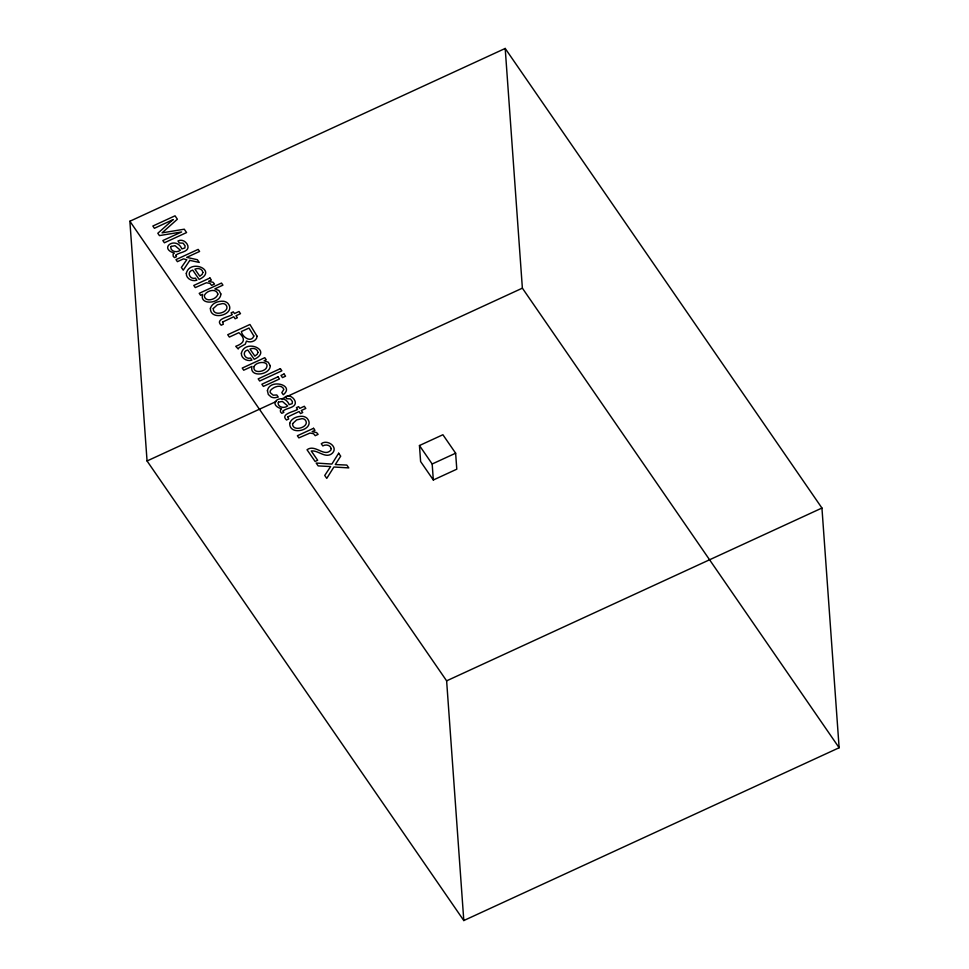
<?xml version="1.0" encoding="UTF-8"?>
<svg xmlns="http://www.w3.org/2000/svg" width="969" height="969" viewBox="0 0 969 969"><rect width="100%" height="100%" fill="white"/><g stroke="black" fill="none" stroke-linecap="round" stroke-linejoin="round"><path stroke-width="1.45" d="M129.87 221.247L505.2 48.45L821.942 508.035L839.13 747.753L463.8 920.55L147.058 460.965L129.87 221.247L446.624 680.844L463.8 920.55M147.058 460.965L276.286 401.457M281.785 398.925L522.376 288.156L505.2 48.45M419.456 445.534L442.906 434.742L455.636 453.201L456.787 469.19L433.325 479.994L420.607 461.535L419.456 445.534L432.174 463.994L433.325 479.994M432.174 463.994L455.636 453.201M446.624 680.844L821.942 508.035M522.376 288.156L839.13 747.753M186.314 273.343C185.891 278.636 192.31 281.822 196.889 280.235L195.435 278.127C190.009 280.041 186.06 271.695 192.722 270.085L199.154 279.423C218.11 270.617 190.142 258.275 186.314 273.343M220.835 293.946C220.968 303.636 198.96 305.804 202.654 294.346L200.583 295.303L199.214 293.328L221.489 283.069L222.931 285.152L214.876 288.859L218.97 290.53L220.835 293.946M241.378 353.225C240.942 358.53 247.361 361.716 251.94 360.129L250.487 358.021C245.072 359.935 241.124 351.59 247.773 349.979L254.217 359.317C273.173 350.499 245.193 338.157 241.378 353.225M210.394 308.251C210.091 322.011 237.187 314.113 227.812 303.285A7.607 6.08 -4.1 0 0 223.427 301.25C218.437 300.838 211.969 303.006 210.394 308.251M289.719 423.344C289.416 437.104 316.512 429.206 307.137 418.378A7.607 6.08 -4.1 0 0 302.752 416.343C297.749 415.943 291.294 418.111 289.719 423.344M270.266 365.749C270.218 375.209 248.96 377.91 251.976 366.415L243.703 370.219L242.238 368.075L264.791 357.682L266.233 359.765L264.089 360.759L268.256 362.236L270.266 365.749M267.42 390.689L268.304 394.468L271.126 396.963A6.323 5.051 -4.1 0 0 275.026 397.702L278.248 397.048L276.807 394.964L273.234 395.195L270.29 392.699A3.803 3.04 -4.1 0 1 270.654 390.253C273.549 386.776 281.713 383.663 283.844 389.417L281.822 392.651L283.263 394.734C295.412 385.068 269.648 378.273 267.42 390.689M257.039 336.207C257.003 341.088 250.305 343.183 246.489 341.064L245.302 344.165L239.064 347.592L238.229 348.985L235.733 346.308C243.8 343.353 246.489 339.441 238.883 332.682L229.362 337.067L227.727 334.705L249.929 324.482L257.039 336.207M331.132 448.514L331.01 449.943C324.397 457.949 315.191 443.62 307.028 449.761L315.095 461.45L317.662 460.275L311.243 450.973C318.426 449.967 325.79 459.391 332.5 453.104C338.423 446.842 327.134 438.945 321.284 443.754L322.786 445.922C325.681 444.226 330.259 444.771 331.132 448.514M213.277 308.53C212.805 317.832 231.966 311.63 225.704 304.69A4.215 3.367 -4.1 0 0 222.579 303.576L217.371 304.787L213.277 308.53M292.602 423.623C292.129 432.925 311.291 426.723 305.029 419.783A4.215 3.367 -4.1 0 0 301.904 418.669L296.696 419.892L292.602 423.623M253.842 335.964C251.346 343.292 242.153 337.006 241.39 331.531L248.972 328.031L253.842 335.964M217.868 294.091C216.826 299.433 205.174 302.958 204.277 295.775C205.888 290.773 216.172 287.623 217.868 294.091M175.789 255.307L176.503 256.664L174.493 257.597L173.209 256.24L173.1 254.181L174.335 253.127C157.995 248.149 176.176 235.673 181.869 248.912L184.861 247.955L185.091 245.835L183.093 243.171L179.338 242.989L177.957 240.99C181.881 238.786 186.508 241.693 187.829 245.629C189.645 252.376 178.95 251.976 175.789 255.307M283.105 411.038L283.82 412.394L281.809 413.315L280.525 411.97L280.416 409.899L281.652 408.845C265.324 403.867 283.493 391.391 289.186 404.63L292.178 403.673L292.408 401.554L290.409 398.901L286.654 398.707L285.274 396.709C289.198 394.504 293.837 397.411 295.145 401.348C296.962 408.094 286.267 407.695 283.105 411.038M202.872 272.471L202.206 274.324L199.796 276.238L194.914 269.152C197.821 267.71 202.545 268.728 202.872 272.471M257.924 352.365L257.269 354.218L254.859 356.12L249.978 349.046C252.885 347.605 257.597 348.61 257.924 352.365M253.999 366.609C252.691 373.61 263.193 372.096 266.124 368.39C270.714 360.65 256.313 361.001 253.999 366.609M222.567 322.059L223.342 324.227L221.198 325.221C214.331 319.08 229.35 316.887 232.269 314.586L231.082 312.866L233.299 311.848L234.486 313.568L239.004 311.485L240.494 313.653L235.976 315.737L237.381 317.771L235.164 318.789L233.759 316.754L222.567 322.059M287.89 416.84L288.665 419.008L286.521 420.001C279.653 413.86 294.673 411.668 297.592 409.378L296.405 407.646L298.622 406.629L299.809 408.349L304.327 406.265L305.816 408.433L301.298 410.517L302.703 412.552L300.487 413.569L299.082 411.534L287.89 416.84M171.174 246.417L170.714 247.301C170.871 251.904 177.291 252.873 180.355 250.208L175.062 245.702L171.174 246.417M278.491 402.135L278.042 403.019C278.188 407.622 284.62 408.591 287.672 405.926L282.379 401.432L278.491 402.135M338.653 453.226L331.882 464.066L316.185 463.049L318.159 465.907L330.623 466.549L324.736 475.452L326.759 478.395L333.905 467.01L348.767 467.894L346.817 465.072L335.286 464.551L340.7 456.181L338.653 453.226M189.827 260.358L183.262 270.169L181.373 267.432L186.799 259.704L183.468 258.868L177.4 261.666L175.983 259.607L198.173 249.384L199.59 251.443L186.702 257.379L197.361 259.704L199.251 262.442L189.827 260.358M173.088 219.612L157.814 233.263L159.437 235.6L181.591 231.966L162.84 240.542L164.391 242.783L186.581 232.56L184.267 229.205L162.065 232.863L177.375 219.212L175.038 215.821L152.848 226.031L154.398 228.296L173.088 219.612M209.97 277.994L193.788 285.443L195.253 287.587L206.336 282.766L209.934 283.36L211.654 285.383L214.524 284.05L213.01 282.27L208.577 281.313L211.375 280.029L209.97 277.994M280.38 368.656L258.178 378.879L259.656 381.023L281.858 370.8L280.38 368.656M277.982 376.82L261.872 384.233L263.374 386.413L279.472 378.988L277.982 376.82M284.062 374.01L280.986 375.427L282.488 377.607L285.564 376.19L284.062 374.01M313.556 428.298L297.374 435.747L298.852 437.891L309.935 433.07L313.52 433.676L315.24 435.687L318.111 434.366L316.597 432.574L312.163 431.617L314.961 430.333L313.556 428.298"/></g></svg>
